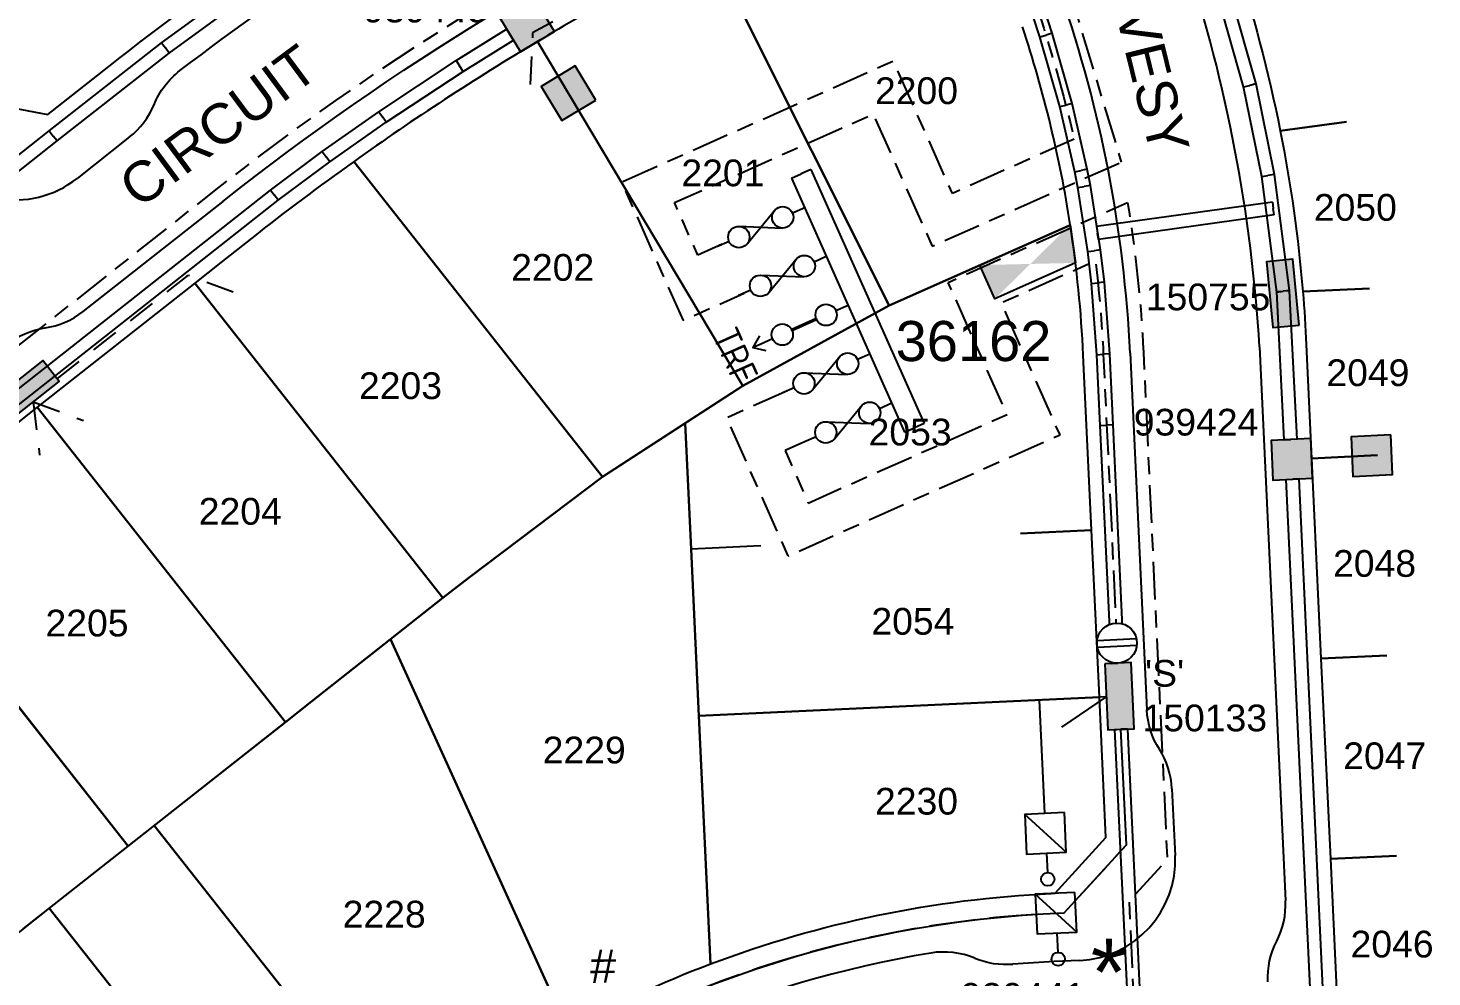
# Model space of a CAD drawing. Header units: metres. Extents: x 291565 to 291879, y 6233708 to 6234033.
# Drawn here: x 291734.9 to 291839.9, y 6233919.4 to 6233990.4 of the extents above; entities that cross this region are included whole.
import ezdxf
from ezdxf.enums import TextEntityAlignment as Align

# ---------------------------------------------------------------- set-up
doc = ezdxf.new("R2010")
doc.units = ezdxf.units.M
doc.header["$LTSCALE"] = 0.7
for name, pattern in [('Cable Exist OH', [1, 1, 0]), ('Cable Exist UG', [8.2, 4, -1.2, 1.8, -1.2]), ('Dash', [5, 3, -2]), ('IE Trench LV', [6.5, 5, -1.5])]:
    doc.linetypes.add(name, pattern=pattern)
doc.layers.get('0').update_dxf_attribs({"color": 6})
for name, color, linetype in [('_User Miscellaneous1', 3, 'Continuous'), ('_User Miscellaneous6', 7, 'Continuous'), ('_User Miscellaneous7', 150, 'Continuous'), ('_User Miscellaneous8', 7, 'Continuous'), ('_User Miscellaneous9', 8, 'Continuous'), ('_User_LV_Exist', 7, 'Continuous'), ('Cadastre Developer_SP_NEW', 4, 'Continuous'), ('Cadastre Roads_SP_NEW', 8, 'Continuous'), ('Equip_LV_EXT', 5, 'Continuous'), ('Equip_LV_NEW', 5, 'Continuous'), ('Mains_LV_NEW_R6', 2, 'Continuous'), ('Mains_LV_NEW_T84', 2, 'Continuous'), ('Services_SP_NEW_UG', 2, 'Continuous'), ('Sub_LV_EXT', 5, 'Continuous'), ('Sub_SP_EXT', 7, 'Continuous'), ('SupportsUG_SP_LV_EXT', 7, 'Continuous'), ('SupportsUG_SP_LV_SL_EXT', 7, 'Continuous'), ('SupportsUG_SP_LV_SL_NEW', 2, 'Continuous'), ('Trench_SP_NEW', 2, 'Continuous'), ('UG_Details_SP_MISC', 7, 'Continuous')]:
    doc.layers.add(name, color=color, linetype=linetype)
doc.layers.add('_User Miscellaneous5', color=7, linetype='Continuous', lineweight=35)
doc.layers.add('Cadastre Land Parcels_SP_EXT', color=9, linetype='Continuous', lineweight=5)
doc.layers.add('_User Notes', color=7, linetype='Continuous', plot=False)
doc.styles.add('ARIAL', font='arial.ttf', dxfattribs={"height": 2})
doc.styles.add('COLUMN_LABEL', font='arial.ttf')
doc.styles.add('IESYMBOL1', font='isocp.shx')
doc.styles.add('POLE_LABEL', font='arial.ttf')
doc.styles.add('SL_LABEL', font='arial.ttf')
doc.styles.get("Standard").update_dxf_attribs({"font": 'arial.ttf'})
doc.styles.add('style1', font='iso3098b.shx')
doc.linetypes.add('Cable New UG', pattern='A,8,-1,["x",style1,S=3.5,R=0,X=0.35,Y=-1],-3.5', length=12.5)
doc.linetypes.add('Cable Z', pattern='A,8,-1,["Z",Standard,S=2.5,R=0,X=0.35,Y=-1.25],-3.5', length=12.5)

# ---------------------------------------------------------------- blocks, each defined once
blk = doc.blocks.new('PILLAR_EXT')
blk.add_hatch(color=256).paths.add_polyline_path([(-2.475, 2.49), (-2.475, 0.51), (2.475, 0.51), (2.475, 2.49)])
blk.add_lwpolyline([(-2.475, 0.51), (2.475, 0.51), (2.475, 2.49), (-2.475, 2.49)], close=True)
for tag, p, flags in [('OWNED_BY', (0, 1.3), 9), ('STATE', (0, 1.1), 9), ('SUPPORT_TYPE', (0, 0.9), 9), ('USAGE', (0, 0.7), 9), ('LEGEND', (0, 0.5), 9), ('LOCATION', (0, 0.3), 9), ('NOTES', (0, 0.1), 9), ('PARENT', (0, -0.1), 9), ('STREETNAME', (0, -0.3), 9), ('SUBURB', (0, -0.5), 1)]:
    blk.add_attdef(tag, p, '', height=0.2, dxfattribs=dict(flags=flags))
at = {"layer": '_User Miscellaneous6', "style": 'ARIAL', "flags": 8}
blk.add_attdef('ASSET_NUM', text='', height=2, dxfattribs=at).set_placement((1.5, 7.5), align=Align.TOP_LEFT)
blk = doc.blocks.new('*U52')
at = {"layer": '_User Miscellaneous7'}
blk.add_hatch(color=256, dxfattribs=at).paths.add_polyline_path([(-1.49, -7.49), (1.48, -7.49), (1.48, -4.51), (-1.49, -4.51)])
at = {"layer": '_User Miscellaneous8'}
blk.add_hatch(color=256, dxfattribs=at).paths.add_polyline_path([(-1.49, -1.49), (1.48, -1.49), (1.48, 1.48), (-1.49, 1.48)])
at = {"layer": '_User Miscellaneous7'}
blk.add_lwpolyline([(1.48, -7.49), (1.48, -4.51), (-1.49, -4.51), (-1.49, -7.49)], close=True, dxfattribs=at)
at = {"layer": '_User Miscellaneous8'}
blk.add_lwpolyline([(1.48, -1.49), (1.48, 1.48), (-1.49, 1.48), (-1.49, -1.49)], close=True, dxfattribs=at)
at = {"flags": 9}
for tag, style, p in [('STRUCTURE_PLANT_NUMBER', 'POLE_LABEL', (1.81, 0.03)), ('STREET_CODE', 'COLUMN_LABEL', (1.81, -0.2))]:
    blk.add_attdef(tag, text='', height=0.2, dxfattribs=dict(at, style=style)).set_placement(p, align=Align.MIDDLE_LEFT)
for tag, p in [('COLUMN_TYPE', (1.81, -0.4)), ('OWNED_BY', (1.81, -0.6)), ('STATE', (1.81, -0.8)), ('USAGE', (1.81, -1)), ('STREETNAME', (1.81, -1.6)), ('SUBURB', (1.81, -1.8)), ('LEGEND', (1.81, -1.2)), ('LOCATION', (1.81, -1.4)), ('NOTES', (1.81, -2))]:
    blk.add_attdef(tag, text='', height=0.2, dxfattribs=at).set_placement(p, align=Align.MIDDLE_LEFT)
at = {"flags": 1}
blk.add_attdef('Z', (1.81, -2.35), '', height=0.2, dxfattribs=at)
at = {"layer": '_User Miscellaneous6', "style": 'ARIAL', "flags": 8}
blk.add_attdef('ASSET_NUM', text='', height=2, dxfattribs=at).set_placement((2, 2), align=Align.MIDDLE_LEFT)
blk = doc.blocks.new('*U75')
blk.add_lwpolyline([(-1.1, 1.38), (5.5, 1.38), (5.5, -1.38), (-1.89, -1.38)], close=True)
blk.add_solid([(-1.89, -1.38), (-1.1, 1.38), (5.5, 1.38), (5.5, -1.38)])
for tag, height, flags, p in [('ASSET_NUM', 3, 8, (5.84, 2.55)), ('STREET_CODE', 0.2, 9, (5.34, 0.55)), ('CONSTRUCTED_VOLTAGE', 0.2, 9, (5.34, 0.35)), ('OPERATING_VOLTAGE', 0.2, 9, (5.34, -0.05)), ('NO_PHASES', 0.2, 9, (5.34, 0.15)), ('ORIENTATION', 0.2, 9, (5.34, -0.25)), ('OWNED_BY', 0.2, 9, (5.34, -0.45)), ('OPERATED_BY', 0.2, 9, (5.34, -0.65)), ('SECONDARY_VOLTAGE', 0.2, 9, (5.34, -1.05)), ('MAINTAINED_BY', 0.2, 9, (5.34, -0.85)), ('STATE', 0.2, 9, (5.34, -1.25)), ('SUBSTATION_TYPE', 0.2, 9, (5.34, -1.65)), ('PARENT', 0.2, 9, (5.34, -1.45)), ('USAGE', 0.2, 9, (5.34, -1.85)), ('LEGEND', 0.2, 9, (5.34, -2.05)), ('STREETNAME', 0.2, 9, (5.34, -2.45)), ('SUBURB', 0.2, 9, (5.34, -2.65)), ('Z', 0.2, 1, (5.34, -3.05)), ('LOCATION', 0.2, 9, (5.34, -2.25)), ('NOTES', 0.2, 9, (5.34, -2.85))]:
    blk.add_attdef(tag, text='', height=height, dxfattribs=dict(flags=flags)).set_placement(p, align=Align.MIDDLE_LEFT)
blk = doc.blocks.new('TX_LINK_NEW')
h = blk.add_hatch(color=256)
edge = h.paths.add_edge_path()
edge.add_line((2.6, 0.05), (4.6, 0.05))
edge.add_arc((5.4, 0.01), 0.8, 177.2353, 184.4027)
edge.add_line((4.6, -0.05), (2.6, -0.05))
edge.add_arc((1.8, 0), 0.8, 356.4167, 363.5833)
blk.add_line((7.2, 0.01), (7.8, 0.01))
for points in [[(1, 0), (0, 0)], [(2.6, 0.05), (4.6, 0.05)], [(6.2, 0.01), (7.2, 0.01)], [(7, -0.59), (7.8, 0.01), (7, 0.61)], [(2.6, -0.05), (4.6, -0.05)]]:
    blk.add_lwpolyline(points)
for centre in [(1.8, 0), (5.4, 0.01)]:
    blk.add_circle(centre, 0.8)
for centre, start, end in [((1.8, 0), 356.4167, 3.5833), ((5.4, 0.01), 177.2353, 184.4027)]:
    blk.add_arc(centre, 0.8, start, end)
at = {"style": 'IESYMBOL1'}
blk.add_text('TRF', height=2, rotation=90, dxfattribs=at).set_placement((9.24, 0.01), align=Align.MIDDLE_CENTER)
at = {"flags": 1}
blk.add_attdef('Z', (0, 0), '', height=0.2, dxfattribs=at)
at = {"layer": 'Sub_LV_EXT', "flags": 1}
for tag, p in [('USAGE', (2.14, -1.14)), ('ORIENTATION', (2.14, -1.53)), ('NOTES', (2.14, -3.07))]:
    blk.add_attdef(tag, p, '', height=0.2, dxfattribs=at)
blk = doc.blocks.new('*U88')
for points in [[(1, 0), (0, 0)], [(5.04, 0.73), (2.16, -0.72)], [(5.05, -0.71), (2.16, 0.72)], [(6.2, 0.01), (7.2, 0.01)]]:
    blk.add_lwpolyline(points)
for centre in [(1.8, 0), (5.4, 0.01)]:
    blk.add_circle(centre, 0.8)
for tag, flags, p in [('ACTUAL_STATUS', 9, (1.5, 0)), ('CONSTRUCTED_VOLTAGE', 9, (1.5, -0.2)), ('OPERATED_BY', 9, (1.5, -0.6)), ('OWNED_BY', 9, (1.5, -1)), ('NO_PHASES', 9, (1.5, -0.4)), ('MAINTAINED_BY', 9, (1.5, -0.8)), ('OPERATING_VOLTAGE', 9, (1.5, -1.2)), ('ORIENTATION', 9, (1.5, -1.4)), ('STATE', 9, (1.5, -1.6)), ('SWITCH_TYPE', 9, (1.5, -1.8)), ('USAGE', 9, (1.5, -2)), ('NOTES', 9, (1.5, -2.2)), ('Z', 1, (1.5, -2.4))]:
    blk.add_attdef(tag, text='', height=0.2, dxfattribs=dict(flags=flags)).set_placement(p, align=Align.MIDDLE_LEFT)
blk = doc.blocks.new('LV_UG_DFUSE_CLOSED_NEW')
for points in [[(1, 0), (0, 0)], [(5.04, 0.73), (2.16, -0.72)], [(5.05, -0.71), (2.16, 0.72)], [(6.2, 0.01), (7.2, 0.01)]]:
    blk.add_lwpolyline(points)
for centre in [(1.8, 0), (5.4, 0.01)]:
    blk.add_circle(centre, 0.8)
for tag, flags, p in [('ACTUAL_STATUS', 9, (1.5, 0)), ('CONSTRUCTED_VOLTAGE', 9, (1.5, -0.2)), ('OPERATED_BY', 9, (1.5, -0.6)), ('OWNED_BY', 9, (1.5, -1)), ('NO_PHASES', 9, (1.5, -0.4)), ('MAINTAINED_BY', 9, (1.5, -0.8)), ('OPERATING_VOLTAGE', 9, (1.5, -1.2)), ('ORIENTATION', 9, (1.5, -1.4)), ('STATE', 9, (1.5, -1.6)), ('SWITCH_TYPE', 9, (1.5, -1.8)), ('USAGE', 9, (1.5, -2)), ('NOTES', 9, (1.5, -2.2)), ('Z', 1, (1.5, -2.4))]:
    blk.add_attdef(tag, text='', height=0.2, dxfattribs=dict(flags=flags)).set_placement(p, align=Align.MIDDLE_LEFT)
blk = doc.blocks.new('*U86')
at = {"layer": 'Sub_LV_EXT'}
for p, q in [((-1.6, 0), (-1.6, 20.8)), ((-1.6, 20.8), (-0.8, 20.8)), ((0, 20.8), (-0.8, 20.8)), ((0, 0), (0, 20.8)), ((-1.6, 0), (-0.8, 0)), ((0, 0), (-0.8, 0))]:
    blk.add_line(p, q, dxfattribs=at)
blk = doc.blocks.new('*U96')
at = {"layer": '_User Miscellaneous7', "lineweight": -3}
for points in [[(0.5, -3.03), (0.5, -1.58)], [(-0.98, -3.03), (2, -6.02)]]:
    blk.add_lwpolyline(points, dxfattribs=at)
blk.add_lwpolyline([(-0.98, -6), (1.99, -6), (1.99, -3.03), (-0.98, -3.03)], close=True, dxfattribs=at)
blk.add_circle((0.5, -1.08), 0.5, dxfattribs=at)
at = {"layer": '_User Miscellaneous8', "color": 2, "lineweight": -3}
blk.add_lwpolyline([(-1.49, 0), (1.49, 0), (1.49, 2.97), (-1.49, 2.97)], close=True, dxfattribs=at)
at = {"layer": '_User Miscellaneous9', "color": 2, "lineweight": -3}
blk.add_lwpolyline([(-1.49, 2.97), (1.5, -0.01)], dxfattribs=at)
at = {"style": 'POLE_LABEL', "flags": 9}
blk.add_attdef('STRUCTURE_PLANT_NUMBER', text='', height=0.2, dxfattribs=at).set_placement((1.64, 1.73), align=Align.MIDDLE_LEFT)
for tag, flags, p in [('STREET_CODE', 9, (1.64, 1.49)), ('OWNED_BY', 9, (1.64, 1.09)), ('COLUMN_TYPE', 9, (1.64, 1.29)), ('OPERATED_BY', 9, (1.64, 0.89)), ('STATE', 9, (1.64, 0.49)), ('MAINTAINED_BY', 9, (1.64, 0.69)), ('USAGE', 9, (1.64, 0.29)), ('LEGEND', 9, (1.64, 0.09)), ('SUBURB', 9, (1.64, -0.31)), ('STREETNAME', 9, (1.64, -0.51)), ('PARENT', 9, (1.64, -0.11)), ('LOCATION', 9, (1.64, -0.71)), ('NOTES', 9, (1.64, -0.91)), ('LABEL_ALIGNMENT', 9, (1.64, -1.11)), ('Z', 1, (1.64, -1.31))]:
    blk.add_attdef(tag, text='', height=0.2, dxfattribs=dict(flags=flags)).set_placement(p, align=Align.MIDDLE_LEFT)
at = {"layer": '_User Miscellaneous5', "style": 'ARIAL', "flags": 8}
blk.add_attdef('ASSET_NUM', text='', height=2, dxfattribs=at).set_placement((2, 3.49), align=Align.MIDDLE_LEFT)
blk = doc.blocks.new('*U58')
at = {"layer": '_User Miscellaneous8', "color": 2}
blk.add_line((0, 0), (0, 1.45), dxfattribs=at)
blk.add_circle((0, 1.95), 0.5, dxfattribs=at)
for tag, p, flags in [('Z', (0, 0), 1), ('OPERATED_BY', (0, -9.61), 9)]:
    blk.add_attdef(tag, p, '', height=0.2, dxfattribs=dict(flags=flags))
at = {"style": 'SL_LABEL', "flags": 9}
blk.add_attdef('STREET_CODE', text='', height=0.2, dxfattribs=at).set_placement((0, -0.2), align=Align.MIDDLE_LEFT)
at = {"flags": 9}
for tag, p in [('CONSTRUCTED_VOLTAGE', (0, -0.4)), ('CONTROL_TYPE', (0, -0.6)), ('LANTERN_PURPOSE', (0, -0.8)), ('LANTERN_TYPE', (0, -1)), ('OPERATING_VOLTAGE', (0, -1.4)), ('ORIENTATION', (0, -1.6)), ('OWNED_BY', (0, -1.8)), ('STATE', (0, -2)), ('NO_PHASES', (0, -1.2)), ('USAGE', (0, -2.2)), ('CEXIST', (0, -2.4)), ('CNEW', (0, -2.6)), ('CNUMBER', (0, -2.8)), ('CREMOVE', (0, -3)), ('CREPLACE', (0, -3.2)), ('LKINGHEIGHT', (0, -3.4)), ('LBRACKET', (0, -3.6)), ('LBRACKETVOCAB', (0, -3.8)), ('LCATEGORY', (0, -4)), ('LCHARGE1', (0, -4.2)), ('LCHARGE1PERCENT', (0, -4.4)), ('LCHARGE2', (0, -4.6)), ('LCHARGE2PERCENT', (0, -4.8)), ('LCHARGE3', (0, -5)), ('LCHARGE3PERCENT', (0, -5.2)), ('LEXIST', (0, -5.4)), ('LLAMP', (0, -5.6)), ('LLAMPVOCAB', (0, -5.8)), ('LMAST', (0, -6)), ('LMASTVOCAB', (0, -6.2)), ('LNEW', (0, -6.4)), ('LANTNUMBER', (0, -6.6)), ('LOUTREACH', (0, -7)), ('LOUTREACHVOCAB', (0, -7.2)), ('LRATECODE', (0, -7.4)), ('LREMOVE', (0, -7.6)), ('LREPLACE', (0, -7.8)), ('LTYPE', (0, -8)), ('LTYPEVOCAB', (0, -8.2)), ('LEGEND', (0, -8.4)), ('SUBURB', (0, -8.6)), ('STREETNAME', (0, -8.8)), ('LOCATION', (0, -9)), ('NOTES', (0, -9.2)), ('MAINTAINED_BY', (0, -9.86))]:
    blk.add_attdef(tag, text='', height=0.2, dxfattribs=at).set_placement(p, align=Align.MIDDLE_LEFT)
at = {"layer": '_User Notes', "style": 'SL_LABEL', "flags": 8}
blk.add_attdef('ASSET_NUM', text='', height=2.5, dxfattribs=at).set_placement((2, 2), align=Align.MIDDLE_LEFT)
at = {"layer": '_User Notes', "flags": 8}
blk.add_attdef('LNUMBER', text='', height=2.5, dxfattribs=at).set_placement((1.2, -2.8), align=Align.MIDDLE_LEFT)
blk = doc.blocks.new('*U84')
blk.add_wipeout([(-1.06, -0.44), (-1.18, -0.58), (-1.29, -0.74), (-1.37, -0.91), (-1.43, -1.08), (-1.48, -1.27), (-1.49, -1.45), (-1.49, -1.64), (-1.46, -1.83), (-1.41, -2.01), (-1.33, -2.18), (-1.24, -2.34), (-1.12, -2.49), (-0.99, -2.62), (-0.84, -2.74), (-0.68, -2.83), (-0.51, -2.91), (-0.33, -2.96), (-0.14, -2.99), (0.05, -2.99), (0.23, -2.98), (0.42, -2.93), (0.59, -2.87), (0.76, -2.79), (0.92, -2.68), (1.06, -2.56), (1.18, -2.42), (1.29, -2.26), (1.37, -2.09), (1.43, -1.92), (1.48, -1.73), (1.49, -1.55), (1.49, -1.36), (1.46, -1.17), (1.41, -0.99), (1.33, -0.82), (1.24, -0.66), (1.12, -0.51), (0.99, -0.38), (0.84, -0.26), (0.68, -0.17), (0.51, -0.09), (0.33, -0.04), (0.14, -0.01), (-0.05, -0.01), (-0.23, -0.02), (-0.42, -0.07), (-0.59, -0.13), (-0.76, -0.21), (-0.92, -0.32)])
for p, q in [((-1.48, -1.25), (1.48, -1.25)), ((-1.48, -1.75), (1.48, -1.75))]:
    blk.add_line(p, q)
blk.add_circle((0, -1.5), 1.5)
for tag, flags, p in [('ACTUAL_STATUS', 9, (1.5, 0)), ('CONSTRUCTED_VOLTAGE', 9, (1.5, -0.2)), ('OPERATING_VOLTAGE', 9, (1.5, -0.6)), ('ORIENTATION', 9, (1.5, -0.8)), ('STATE', 9, (1.5, -1)), ('NO_PHASES', 9, (1.5, -0.4)), ('SWITCH_TYPE', 9, (1.5, -1.2)), ('OWNED_BY', 9, (1.5, -1.8)), ('OPERATED_BY', 9, (1.5, -2)), ('USAGE', 9, (1.5, -1.4)), ('NOTES', 9, (1.5, -1.6)), ('MAINTAINED_BY', 9, (1.5, -2.2)), ('TYPE', 9, (1.5, -2.6)), ('Z', 1, (1.5, -2.8)), ('NUMBER_OF_PHASES', 9, (1.5, -2.4))]:
    blk.add_attdef(tag, text='', height=0.2, dxfattribs=dict(flags=flags)).set_placement(p, align=Align.MIDDLE_LEFT)

msp = doc.modelspace()

# ---------------------------------------------------------------- linework, layer by layer
at = {"layer": '_User_LV_Exist', "color": 7, "linetype": 'Cable Exist UG', "flags": 128}
for points in [[(291693.51, 6233948.25), (291692.11, 6233947.16), (291698.74, 6233938.75), (291748.81, 6233978.22, -0.073923), (291801, 6234008.11), (291809.5, 6234004.11), (291816.67, 6233980.38)], [(291774.34, 6233991.94, -0.036677), (291800.9, 6234004.84), (291807.06, 6234001.95), (291810.26, 6233992.28, -0.020293), (291813.16, 6233982.1, -0.016466)], [(291792.92, 6233959.42), (291791.51, 6233958.79), (291793.25, 6233954.87), (291808.13, 6233961.5), (291803.72, 6233971.38), (291817.14, 6233977.36, -0.029342), (291818.33, 6233966.14), (291820.11, 6233928.2), (291817.25, 6233925.07), (291818.07, 6233907.72)], [(291791.7, 6233963.27), (291787.13, 6233961.24), (291791.73, 6233950.91), (291812.09, 6233959.98), (291807.69, 6233969.86), (291814.74, 6233973, -0.018856), (291815.33, 6233966), (291816.42, 6233942.89)]]:
    msp.add_lwpolyline(points, format="xyb", dxfattribs=at)
for points in [[(291813.16, 6233982.1), (291804.04, 6233978.04), (291799.63, 6233987.93), (291779.28, 6233978.86), (291783.88, 6233968.54), (291788.45, 6233970.57)], [(291786.81, 6233974.24), (291784.99, 6233973.42), (291783.24, 6233977.35), (291798.11, 6233983.97), (291802.52, 6233974.08), (291816.67, 6233980.38)]]:
    msp.add_lwpolyline(points, dxfattribs=at)
at = {"layer": 'Cadastre Developer_SP_NEW', "color": 4}
for p, q in [((291785.88, 6233996.46), (291799.31, 6233969.64)), ((291799.31, 6233969.64), (291785.88, 6233996.46)), ((291772.98, 6233989.4), (291788.34, 6233963.63)), ((291788.34, 6233963.63), (291772.98, 6233989.4)), ((291759.25, 6233980.43), (291777.85, 6233956.84)), ((291777.85, 6233956.84), (291759.25, 6233980.43)), ((291799.31, 6233969.64), (291812.85, 6233975.67)), ((291751.6, 6233974.69), (291749.29, 6233972.87)), ((291749.29, 6233972.87), (291747.33, 6233971.33)), ((291747.33, 6233971.33), (291735.55, 6233962.04)), ((291747.33, 6233971.33), (291765.9, 6233947.77)), ((291765.9, 6233947.77), (291747.33, 6233971.33)), ((291788.34, 6233963.63), (291799.31, 6233969.64)), ((291777.85, 6233956.84), (291788.34, 6233963.63)), ((291735.55, 6233962.04), (291723.77, 6233952.76)), ((291735.55, 6233962.04), (291754.12, 6233938.48)), ((291754.12, 6233938.48), (291735.55, 6233962.04)), ((291767.86, 6233949.31), (291777.85, 6233956.84)), ((291742.34, 6233929.19), (291723.77, 6233952.76)), ((291723.77, 6233952.76), (291742.34, 6233929.19)), ((291765.9, 6233947.77), (291767.86, 6233949.31)), ((291761.98, 6233944.68), (291765.9, 6233947.77)), ((291756.08, 6233940.03), (291761.98, 6233944.68)), ((291754.12, 6233938.48), (291756.08, 6233940.03)), ((291742.34, 6233929.19), (291754.12, 6233938.48)), ((291734.49, 6233923), (291742.34, 6233929.19))]:
    msp.add_line(p, q, dxfattribs=at)
at = {"layer": 'Cadastre Developer_SP_NEW', "color": 4, "flags": 128}
for points in [[(291830.91, 6234012.61, 0.008532), (291824.28, 6234010.98), (291821.69, 6234006.12), (291825.13, 6233995.75, -0.03112), (291828.57, 6233982.72), (291833.52, 6233983.39)], [(291726.61, 6233992.76), (291731.19, 6233984.91), (291736.35, 6233983.93), (291741.26, 6233987.81, -0.023009), (291757.46, 6233999.41), (291754.94, 6234003.73)], [(291833.52, 6233983.39), (291828.57, 6233982.72, -0.028044), (291830.26, 6233970.69), (291835.25, 6233970.93)], [(291809.12, 6233952.58), (291814.45, 6233952.83), (291813.83, 6233965.93, 0.026724), (291812.85, 6233975.67), (291799.31, 6233969.64), (291788.34, 6233963.63), (291784.04, 6233960.85), (291784.48, 6233951.42)], [(291835.25, 6233970.93), (291830.26, 6233970.69, -0.009196), (291830.52, 6233966.72), (291830.92, 6233958.21), (291835.84, 6233958.44)]]:
    msp.add_lwpolyline(points, format="xyb", dxfattribs=at)
for points in [[(291775.26, 6233915.49, -0.035289), (291785.94, 6233920.39), (291785.07, 6233938.94), (291784.48, 6233951.42), (291784.04, 6233960.85), (291777.85, 6233956.84), (291767.86, 6233949.31), (291765.9, 6233947.77), (291761.98, 6233944.68), (291775.26, 6233915.49)], [(291763.73, 6233907.86, -0.041539), (291775.26, 6233915.49), (291761.98, 6233944.68), (291756.08, 6233940.03), (291754.12, 6233938.48), (291744.3, 6233930.74), (291762.88, 6233907.18), (291763.73, 6233907.86)], [(291785.94, 6233920.39, -0.078536), (291811.42, 6233925.66), (291811.72, 6233925.67), (291815.53, 6233929.85), (291815.04, 6233940.34), (291785.07, 6233938.94), (291785.94, 6233920.39)]]:
    msp.add_lwpolyline(points, format="xyb", close=True, dxfattribs=at)
for points in [[(291835.84, 6233958.44), (291830.92, 6233958.21), (291831.62, 6233943.23), (291836.55, 6233943.46)], [(291789.7, 6233951.67), (291784.48, 6233951.42), (291785.07, 6233938.94), (291815.04, 6233940.34), (291814.45, 6233952.83), (291809.12, 6233952.58)], [(291836.55, 6233943.46), (291831.62, 6233943.23), (291832.32, 6233928.24), (291837.26, 6233928.47)], [(291837.26, 6233928.47), (291832.32, 6233928.24), (291832.91, 6233915.76), (291837.85, 6233915.99)]]:
    msp.add_lwpolyline(points, dxfattribs=at)
for points in [[(291755.02, 6233900.99), (291762.88, 6233907.18), (291744.3, 6233930.74), (291736.45, 6233924.55), (291755.02, 6233900.99)], [(291747.17, 6233894.8), (291755.02, 6233900.99), (291736.45, 6233924.55), (291728.6, 6233918.36), (291747.17, 6233894.8)]]:
    msp.add_lwpolyline(points, close=True, dxfattribs=at)
at = {"layer": 'Cadastre Developer_SP_NEW', "color": 4}
for centre, radius, start, end in [((291875.41, 6233817.62), 200, 116.5936, 120.8074), ((291722.29, 6233961.64), 91.65, 8.8094, 18.349), ((291875.41, 6233817.62), 200, 120.8074, 125.5056), ((291875.41, 6233817.62), 200, 125.5056, 128.2474)]:
    msp.add_arc(centre, radius, start, end, dxfattribs=at)
at = {"layer": 'Cadastre Roads_SP_NEW'}
for p, q in [((291742.46, 6233982.26), (291738.53, 6233979.16)), ((291749.43, 6233977.44), (291738.97, 6233969.2)), ((291817.33, 6233966.1), (291818.58, 6233939.39)), ((291827.02, 6233966.55), (291828.96, 6233925.12)), ((291820.46, 6233933.49), (291820.7, 6233928.49)), ((291813.56, 6233920.65), (291811.66, 6233920.56))]:
    msp.add_line(p, q, dxfattribs=at)
at = {"layer": 'Cadastre Roads_SP_NEW', "extrusion": (0, 0, -1)}
for centre, radius, start, end in [((-291875.41, 6233817.62), 213.2, 52.7051, 69.6612), ((-291875.41, 6233817.62), 203.5, 51.7526, 65.4561), ((-291749.86, 6233982.45), 6, 21.7535, 52.701), ((-291736.99, 6233962.03), 6, 51.7526, 81.6791), ((-291824.58, 6233939.68), 6, 327.3875, 357.3139), ((-291833.64, 6233919.34), 6, 357.3139, 27.2404), ((-291808.05, 6233926.33), 6, 265.0404, 292.8637)]:
    msp.add_arc(centre, radius, start, end, dxfattribs=at)
at = {"layer": 'Cadastre Roads_SP_NEW'}
for centre, radius, start, end in [((291711.68, 6233959.63), 115.55, 3.4331, 18.1654), ((291721.8, 6233961.58), 95.64, 2.7058, 19.1423), ((291738.74, 6233986.97), 6, 308.2474, 337.5385), ((291733.89, 6233985.05), 7.5, 210.2556, 308.2474), ((291735.26, 6233973.91), 6, 278.3209, 308.2474), ((291814.47, 6233933.21), 6, 2.6861, 32.6125), ((291813.21, 6233928.14), 7.5, 272.6861, 2.6861), ((291822.97, 6233924.83), 6, 332.7596, 2.6861), ((291815.33, 6233842.4), 79.85, 99.3092, 128.2474), ((291803.38, 6233915.28), 6, 67.1363, 99.3092), ((291815.33, 6233842.4), 78.25, 92.6861, 94.9596)]:
    msp.add_arc(centre, radius, start, end, dxfattribs=at)
at = {"layer": 'Mains_LV_NEW_R6', "color": 2, "linetype": 'Cable Z', "flags": 128}
msp.add_lwpolyline([(291815.54, 6233940.37), (291810.54, 6233940.13), (291810.94, 6233931.64)], dxfattribs=at)
at = {"layer": 'Mains_LV_NEW_T84', "color": 2, "linetype": 'Cable New UG'}
msp.add_lwpolyline([(291765.76, 6233907.53, -0.154935), (291812.41, 6233924.2), (291817.06, 6233929.3), (291816.65, 6233937.94)], format="xyb", dxfattribs=at)
at = {"layer": 'Services_SP_NEW_UG', "color": 2, "linetype": 'Dash', "flags": 128}
for points in [[(291783.35, 6233995.93), (291772.62, 6233990.05), (291772.42, 6233985.74)], [(291737.03, 6233964.16), (291746.87, 6233971.92), (291750.92, 6233970.41)], [(291735.23, 6233962.44), (291735.72, 6233958.44)], [(291735.23, 6233962.44), (291739.01, 6233961.04)]]:
    msp.add_lwpolyline(points, dxfattribs=at)
at = {"layer": 'Services_SP_NEW_UG', "color": 2, "flags": 128}
msp.add_lwpolyline([(291815.54, 6233940.37), (291812.2, 6233938.11)], dxfattribs=at)
at = {"layer": 'Trench_SP_NEW', "linetype": 'IE Trench LV', "flags": 128}
msp.add_lwpolyline([(291813.23, 6233925.1), (291817.06, 6233929.3)], dxfattribs=at)
msp.add_lwpolyline([(291810.31, 6233924.09, 0.148368), (291765.76, 6233907.53, 0.148368)], format="xyb", dxfattribs=at)
at = {"layer": 'UG_Details_SP_MISC'}
for p, q in [((291825.83, 6233986), (291823.24, 6233995.13)), ((291826.76, 6233986.23), (291824.16, 6233995.42)), ((291744.85, 6233989.3), (291751.63, 6233994.25)), ((291745.43, 6233988.53), (291752.18, 6233993.46)), ((291810.59, 6233989.74), (291809.36, 6233993.49)), ((291811.51, 6233990.02), (291810.27, 6233993.79)), ((291766.89, 6233987.98), (291770.67, 6233990.32)), ((291770.67, 6233990.32), (291770.92, 6233989.92)), ((291736.44, 6233982.71), (291744.85, 6233989.3)), ((291744.85, 6233989.3), (291745.14, 6233988.92)), ((291767.41, 6233987.17), (291771.18, 6233989.51)), ((291771.18, 6233989.51), (291770.92, 6233989.92)), ((291810.59, 6233989.74), (291811.05, 6233989.88)), ((291812.08, 6233984.53), (291810.59, 6233989.74)), ((291811.51, 6233990.02), (291811.05, 6233989.88)), ((291813.01, 6233984.77), (291811.51, 6233990.02)), ((291737.03, 6233981.96), (291745.43, 6233988.53)), ((291745.43, 6233988.53), (291745.14, 6233988.92)), ((291761.12, 6233984.15), (291766.89, 6233987.98)), ((291761.66, 6233983.36), (291767.41, 6233987.17)), ((291766.89, 6233987.98), (291767.15, 6233987.57)), ((291767.41, 6233987.17), (291767.15, 6233987.57)), ((291825.83, 6233986), (291826.3, 6233986.12)), ((291826.76, 6233986.23), (291826.3, 6233986.12)), ((291828.13, 6233979.45), (291826.76, 6233986.23)), ((291827.18, 6233979.29), (291825.83, 6233986)), ((291756.88, 6233981.17), (291761.12, 6233984.15)), ((291761.12, 6233984.15), (291761.39, 6233983.76)), ((291812.08, 6233984.53), (291812.55, 6233984.65)), ((291813.19, 6233979.64), (291812.08, 6233984.53)), ((291813.01, 6233984.77), (291812.55, 6233984.65)), ((291814.13, 6233979.84), (291813.01, 6233984.77)), ((291757.45, 6233980.39), (291761.66, 6233983.36)), ((291761.66, 6233983.36), (291761.39, 6233983.76)), ((291718.61, 6233968.67), (291736.44, 6233982.71)), ((291719.2, 6233967.92), (291737.04, 6233981.96)), ((291736.44, 6233982.71), (291736.74, 6233982.33)), ((291736.44, 6233982.71), (291736.74, 6233982.33)), ((291737.04, 6233981.96), (291736.74, 6233982.33)), ((291737.03, 6233981.96), (291736.74, 6233982.33)), ((291753, 6233978.28), (291756.88, 6233981.17)), ((291756.88, 6233981.17), (291757.16, 6233980.78)), ((291753.58, 6233977.52), (291757.45, 6233980.39)), ((291757.45, 6233980.39), (291757.16, 6233980.78)), ((291814.13, 6233979.84), (291813.66, 6233979.74)), ((291814.36, 6233978.63), (291814.13, 6233979.84)), ((291813.19, 6233979.64), (291813.66, 6233979.74)), ((291813.41, 6233978.47), (291813.19, 6233979.64)), ((291827.18, 6233979.29), (291827.65, 6233979.37)), ((291828.31, 6233970.65), (291827.18, 6233979.29)), ((291828.13, 6233979.45), (291827.65, 6233979.37)), ((291829.26, 6233970.77), (291828.13, 6233979.45)), ((291698.96, 6233935.72), (291753, 6233978.28)), ((291753, 6233978.28), (291753.29, 6233977.9)), ((291753.58, 6233977.52), (291753.29, 6233977.9)), ((291813.41, 6233978.47), (291813.89, 6233978.55)), ((291814.17, 6233973.69), (291813.41, 6233978.47)), ((291814.36, 6233978.63), (291813.89, 6233978.55)), ((291815.12, 6233973.82), (291814.36, 6233978.63)), ((291699.56, 6233934.97), (291753.58, 6233977.52)), ((291827.98, 6233977.39), (291814.82, 6233975.55)), ((291827.98, 6233977.39), (291828.05, 6233976.91)), ((291828.12, 6233976.44), (291828.05, 6233976.91)), ((291814.82, 6233975.55), (291814.89, 6233975.07)), ((291828.12, 6233976.44), (291814.96, 6233974.6)), ((291814.96, 6233974.6), (291814.89, 6233975.07)), ((291814.17, 6233973.69), (291814.64, 6233973.75)), ((291814.45, 6233971.3), (291814.17, 6233973.69)), ((291815.12, 6233973.82), (291814.64, 6233973.75)), ((291815.41, 6233971.4), (291815.12, 6233973.82)), ((291814.45, 6233971.3), (291814.93, 6233971.35)), ((291815.41, 6233971.4), (291814.93, 6233971.35)), ((291815.81, 6233966.03), (291815.41, 6233971.4)), ((291814.85, 6233965.97), (291814.45, 6233971.3)), ((291828.31, 6233970.69), (291828.79, 6233970.71)), ((291828.31, 6233970.65), (291828.79, 6233970.71)), ((291828.87, 6233959.6), (291828.31, 6233970.69)), ((291829.26, 6233970.77), (291828.79, 6233970.71)), ((291829.27, 6233970.74), (291828.79, 6233970.71)), ((291829.83, 6233959.65), (291829.27, 6233970.74)), ((291814.85, 6233965.97), (291815.33, 6233966)), ((291815.1, 6233960.66), (291814.85, 6233965.97)), ((291815.81, 6233966.03), (291815.33, 6233966)), ((291816.06, 6233960.71), (291815.81, 6233966.03)), ((291815.1, 6233960.66), (291815.58, 6233960.69)), ((291815.94, 6233942.86), (291815.1, 6233960.66)), ((291816.06, 6233960.71), (291815.58, 6233960.69)), ((291816.9, 6233942.91), (291816.06, 6233960.71)), ((291828.87, 6233959.6), (291829.35, 6233959.62)), ((291829.83, 6233959.65), (291829.35, 6233959.62)), ((291829.02, 6233956.63), (291829.5, 6233956.66)), ((291831.46, 6233904.66), (291829.02, 6233956.63)), ((291829.98, 6233956.68), (291829.5, 6233956.66)), ((291832.42, 6233904.71), (291829.98, 6233956.68)), ((291815.94, 6233942.86), (291816.42, 6233942.89)), ((291816.9, 6233942.91), (291816.42, 6233942.89)), ((291816.17, 6233937.92), (291816.65, 6233937.94)), ((291816.17, 6233937.92), (291817.59, 6233907.7)), ((291817.13, 6233937.96), (291816.65, 6233937.94)), ((291817.13, 6233937.96), (291818.55, 6233907.75))]:
    msp.add_line(p, q, dxfattribs=at)

# ---------------------------------------------------------------- block references
at = {"layer": 'Equip_LV_EXT', "linetype": 'Dash'}
for name, p, rotation in [('*U86', (291791.99, 6233979.18), 204.0166987523935), ('*U88', (291792.98, 6233976.98), 204.016698748324), ('*U88', (291794.6, 6233973.33), 204.016698748324), ('TX_LINK_NEW', (291796.23, 6233969.68), 204.016698748324), ('LV_UG_DFUSE_CLOSED_NEW', (291797.85, 6233966.03), 204.016698748324), ('*U88', (291799.49, 6233962.36), 204.016698748324)]:
    msp.add_blockref(name, p, dxfattribs=dict(at, rotation=rotation))
at = {"layer": 'Sub_SP_EXT'}
ref = msp.add_blockref('*U75', (291811.68, 6233973.65), dxfattribs=dict(at, rotation=204.0166987814447))
ref.add_attrib('ASSET_NUM_001', '36162', (291799.79, 6233965.49), dxfattribs={"layer": '0', "height": 3})
at = {"layer": 'SupportsUG_SP_LV_EXT'}
ref = msp.add_blockref('PILLAR_EXT', (291830.26, 6233970.69), dxfattribs=dict(at, rotation=95.32887044427586))
ref.add_attrib('ASSET_NUM_001', '150755', (291818.51, 6233969.29), dxfattribs={"layer": '_User Miscellaneous6', "height": 2, "style": 'ARIAL'})
ref = msp.add_blockref('PILLAR_EXT', (291735.55, 6233962.04), dxfattribs=dict(at, rotation=38.24737337486524))
ref.add_attrib('ASSET_NUM_001', '150145', (291720.94, 6233962.36), dxfattribs={"layer": '_User Miscellaneous6', "height": 2, "style": 'ARIAL'})
ref = msp.add_blockref('PILLAR_EXT', (291815.04, 6233940.34), dxfattribs=dict(at, rotation=272.6860846628518))
ref.add_attrib('ASSET_NUM_001', "'S'", (291818.45, 6233941.13), dxfattribs={"layer": '_User Miscellaneous6', "height": 2, "style": 'ARIAL'})
ref.add_attrib('ASSET_NUM_002', '150133', (291818.26, 6233937.79), dxfattribs={"layer": '_User Miscellaneous6', "height": 2, "style": 'ARIAL'})
at = {"layer": 'SupportsUG_SP_LV_SL_EXT'}
ref = msp.add_blockref('*U52', (291772.21, 6233990.67), dxfattribs=dict(at, rotation=31.09991555346878))
ref.add_attrib('ASSET_NUM_001', '939445', (291759.96, 6233990.83), dxfattribs={"layer": '_User Miscellaneous6', "height": 2, "style": 'ARIAL'})
ref = msp.add_blockref('*U52', (291829.43, 6233958.14), dxfattribs=dict(at, rotation=92.68734639690149))
ref.add_attrib('ASSET_NUM_001', '939424', (291817.61, 6233959.92), dxfattribs={"layer": '_User Miscellaneous6', "height": 2, "style": 'ARIAL'})
at = {"layer": 'SupportsUG_SP_LV_SL_NEW', "ltscale": 0.5}
ref = msp.add_blockref('*U96', (291811.72, 6233925.67), dxfattribs=dict(at, rotation=182.6860846594095))
ref.add_attrib('ASSET_NUM_001', '939441', (291804.66, 6233916.96), dxfattribs={"layer": '_User Miscellaneous5', "height": 2, "style": 'ARIAL'})
at = {"layer": 'SupportsUG_SP_LV_SL_NEW', "ltscale": 0.5, "rotation": 182.6860846594095}
msp.add_blockref('*U58', (291811.86, 6233922.7), dxfattribs=at)

# ---------------------------------------------------------------- texts
at = {"layer": '_User Miscellaneous1', "color": 7, "insert": (291815.75, 6233919.77), "char_height": 5, "attachment_point": 5, "style": 'ARIAL'}
msp.add_mtext_dynamic_manual_height_columns('{\\C3;*}', width=5, gutter_width=4, heights=[0], dxfattribs=at)
at = {"layer": '_User Miscellaneous1', "color": 7, "insert": (291776.92, 6233921.47), "char_height": 2.5, "attachment_point": 1, "rotation": 0.1586, "style": 'ARIAL'}
msp.add_mtext_dynamic_manual_height_columns('{\\C3;#}', width=5, gutter_width=10, heights=[0], dxfattribs=at)
at = {"layer": 'Cadastre Developer_SP_NEW', "color": 4, "style": 'ARIAL'}
for s, p in [('2200', (291801.35, 6233985.72)), ('2201', (291786.86, 6233979.57)), ('2202', (291774.12, 6233972.5)), ('2203', (291762.73, 6233963.65)), ('2204', (291750.74, 6233954.25)), ('2205', (291739.27, 6233945.89)), ('2229', (291776.48, 6233936.39)), ('2230', (291801.35, 6233932.56)), ('2228', (291761.51, 6233924.11))]:
    msp.add_text(s, height=2, dxfattribs=at).set_placement(p, align=Align.MIDDLE_CENTER)
at = {"layer": 'Cadastre Land Parcels_SP_EXT', "color": 7, "style": 'ARIAL'}
for s, p in [('2050', (291834.19, 6233976.99)), ('2049', (291835.13, 6233964.62)), ('2053', (291800.87, 6233960.18)), ('2048', (291835.63, 6233950.35)), ('2054', (291801.08, 6233946.02)), ('2047', (291836.39, 6233935.96)), ('2046', (291836.94, 6233921.87))]:
    msp.add_text(s, height=2, dxfattribs=at).set_placement(p, align=Align.MIDDLE_CENTER)
at = {"layer": 'Cadastre Roads_SP_NEW', "color": 2, "style": 'ARIAL'}
for s, rotation, p in [('LIVESY', 283.8427, (291817.15, 6233987.85)), ('CIRCUIT', 36.515, (291749.98, 6233981.88))]:
    msp.add_text(s, height=3, rotation=rotation, dxfattribs=at).set_placement(p, align=Align.CENTER)

# ---------------------------------------------------------------- next in the draw order: block references
at = {"layer": 'Equip_LV_NEW', "linetype": 'Cable Exist OH', "lineweight": 0, "rotation": 182.6860846679605}
msp.add_blockref('*U84', (291816.42, 6233942.89), dxfattribs=at)

doc.saveas('drawing.dxf')
